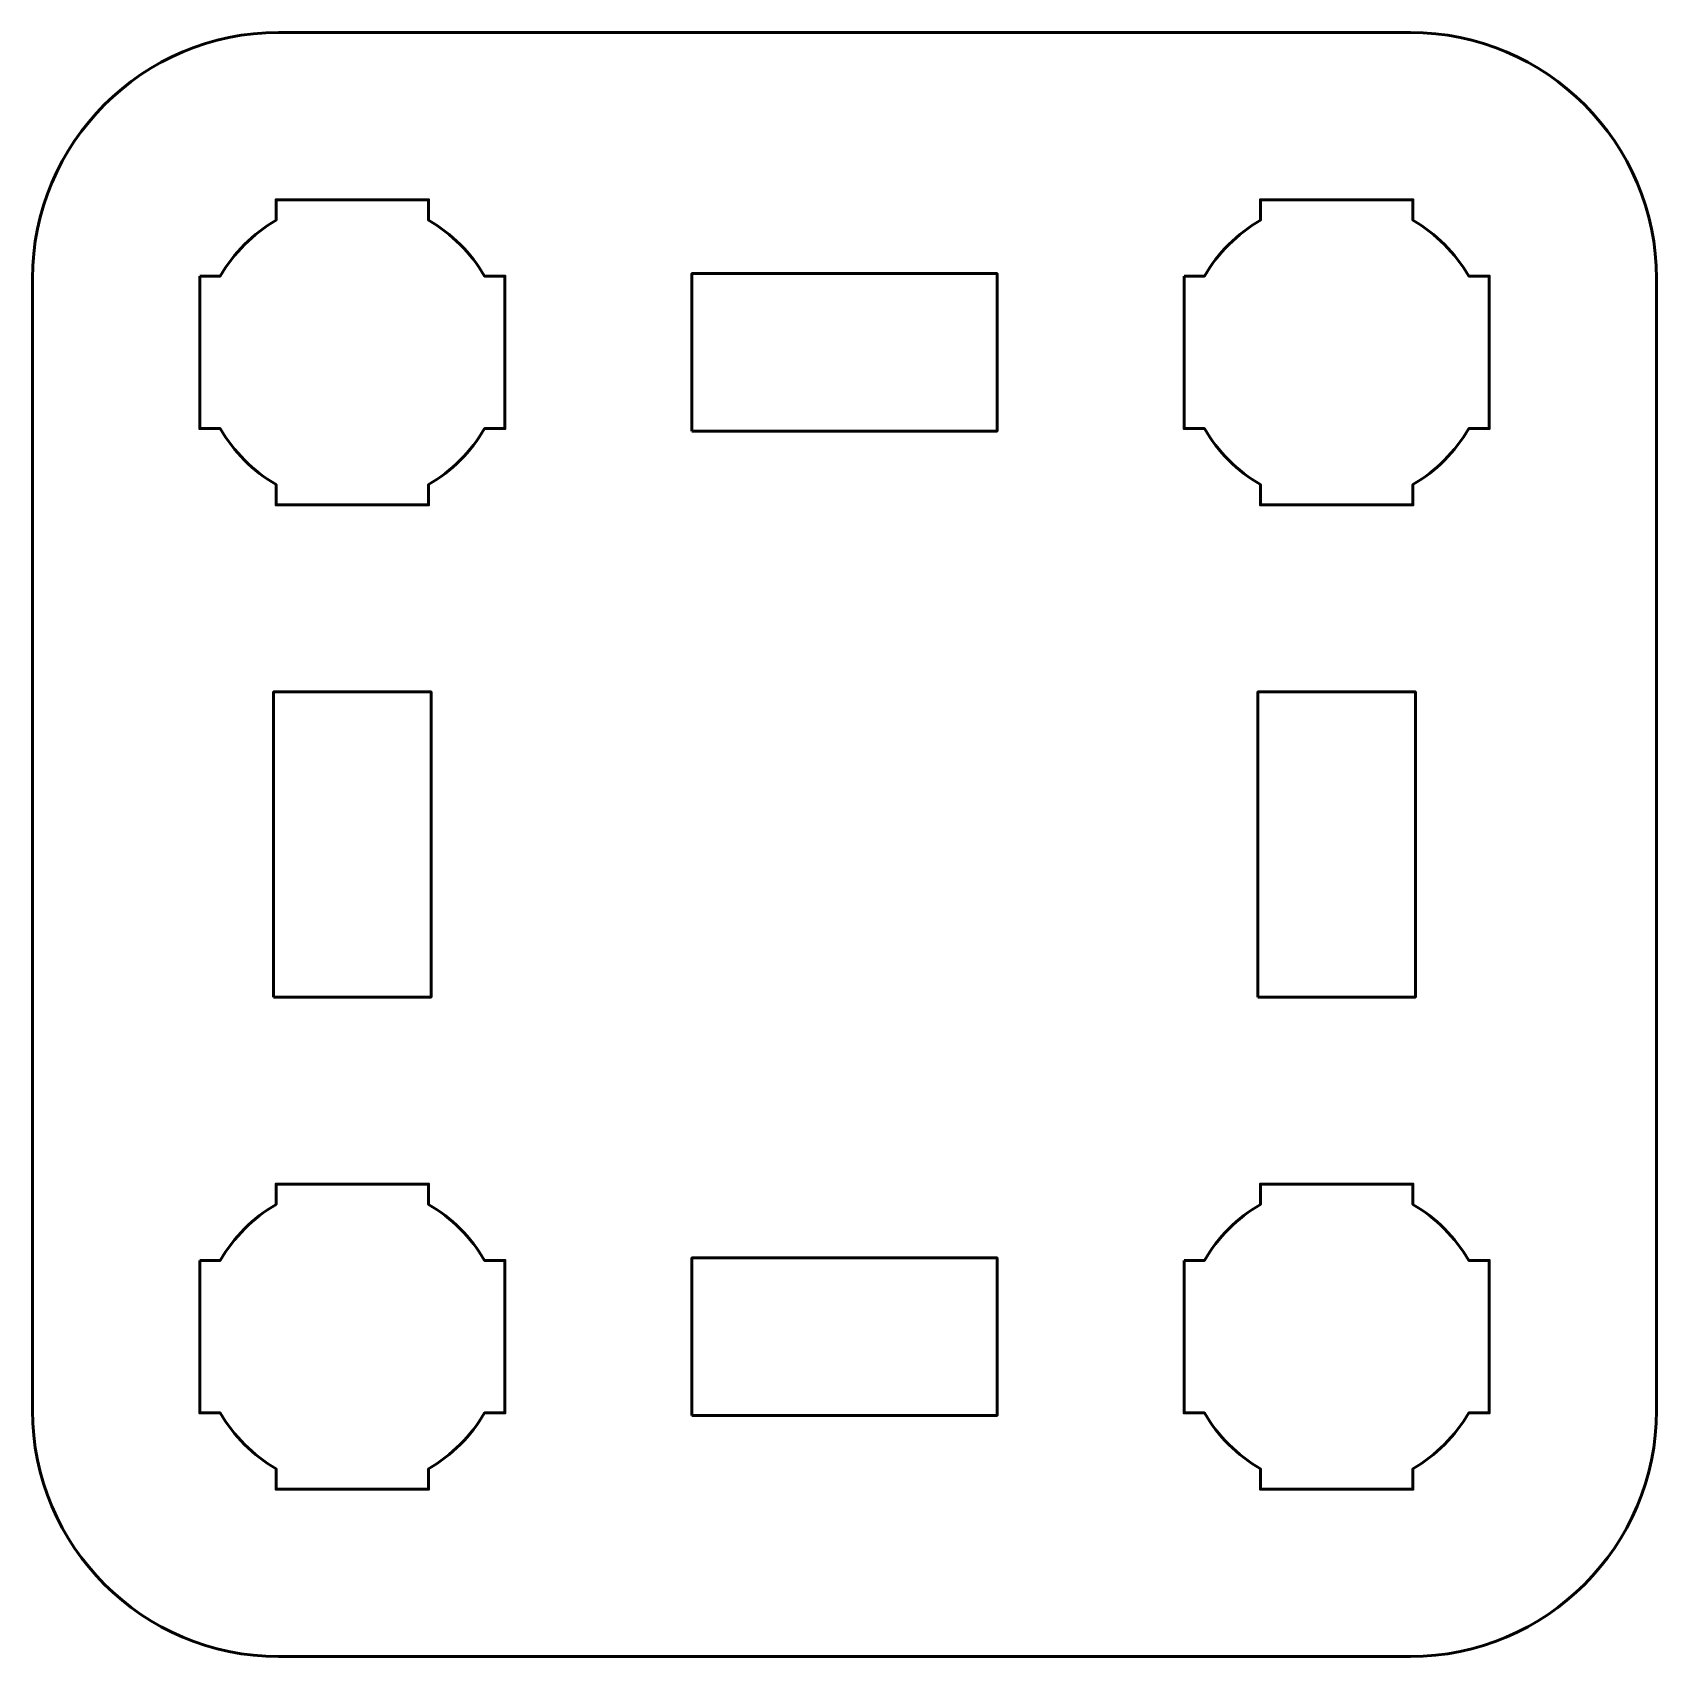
# Model space of a CAD drawing. Header units: centimetres. Extents: x -12.15 to -8.85, y -16.5 to -13.2.
import ezdxf

# ---------------------------------------------------------------- set-up
doc = ezdxf.new("R2010")
doc.units = ezdxf.units.CM
doc.header["$MEASUREMENT"] = 0
doc.layers.add('Layer 1', color=7, linetype='Continuous')

msp = doc.modelspace()

# ---------------------------------------------------------------- linework, layer by layer
at = {"layer": 'Layer 1', "color": 250, "lineweight": 53}
for points in [[(-10.81, -14.01), (-10.19, -14.01), (-10.19, -13.69), (-10.81, -13.69), (-10.81, -14.01)], [(-11.66, -15.16), (-11.34, -15.16), (-11.34, -14.54), (-11.66, -14.54), (-11.66, -15.16)], [(-9.66, -15.16), (-9.34, -15.16), (-9.34, -14.54), (-9.66, -14.54), (-9.66, -15.16)], [(-10.81, -16.01), (-10.19, -16.01), (-10.19, -15.69), (-10.81, -15.69), (-10.81, -16.01)]]:
    msp.add_lwpolyline(points, close=True, dxfattribs=at)
msp.add_open_spline([(-12.15, -16), (-12.15, -16), (-12.15, -13.7), (-12.15, -13.7), (-12.15, -13.7), (-12.15, -13.42391), (-11.92609, -13.2), (-11.65, -13.2), (-11.65, -13.2), (-11.65, -13.2), (-9.35, -13.2), (-9.35, -13.2), (-9.35, -13.2), (-9.07391, -13.2), (-8.85, -13.42391), (-8.85, -13.7), (-8.85, -13.7), (-8.85, -13.7), (-8.85, -16), (-8.85, -16), (-8.85, -16), (-8.85, -16.27609), (-9.07391, -16.5), (-9.35, -16.5), (-9.35, -16.5), (-9.35, -16.5), (-11.65, -16.5), (-11.65, -16.5), (-11.65, -16.5), (-11.92609, -16.5), (-12.15, -16.27609), (-12.15, -16)], degree=3, knots=[0, 0, 0, 0, 0.125, 0.125, 0.125, 0.125, 0.25, 0.25, 0.25, 0.25, 0.375, 0.375, 0.375, 0.375, 0.5, 0.5, 0.5, 0.5, 0.625, 0.625, 0.625, 0.625, 0.75, 0.75, 0.75, 0.75, 0.875, 0.875, 0.875, 0.875, 1, 1, 1, 1], dxfattribs=at)
at = {"layer": 'Layer 1', "lineweight": 53}
for points in [[(-11.81, -13.695), (-11.81, -13.695), (-11.76851, -13.695), (-11.76851, -13.695), (-11.76851, -13.695), (-11.74128, -13.64795), (-11.70205, -13.60872), (-11.655, -13.58149), (-11.655, -13.58149), (-11.655, -13.58149), (-11.655, -13.54), (-11.655, -13.54), (-11.655, -13.54), (-11.655, -13.54), (-11.5, -13.54), (-11.5, -13.54), (-11.5, -13.54), (-11.5, -13.54), (-11.345, -13.54), (-11.345, -13.54), (-11.345, -13.54), (-11.345, -13.54), (-11.345, -13.58149), (-11.345, -13.58149), (-11.345, -13.58149), (-11.29795, -13.60872), (-11.25872, -13.64795), (-11.23149, -13.695), (-11.23149, -13.695), (-11.23149, -13.695), (-11.19, -13.695), (-11.19, -13.695), (-11.19, -13.695), (-11.19, -13.695), (-11.19, -13.85), (-11.19, -13.85), (-11.19, -13.85), (-11.19, -13.85), (-11.19, -14.005), (-11.19, -14.005), (-11.19, -14.005), (-11.19, -14.005), (-11.23149, -14.005), (-11.23149, -14.005), (-11.23149, -14.005), (-11.25872, -14.05205), (-11.29795, -14.09128), (-11.345, -14.11851), (-11.345, -14.11851), (-11.345, -14.11851), (-11.345, -14.16), (-11.345, -14.16), (-11.345, -14.16), (-11.345, -14.16), (-11.5, -14.16), (-11.5, -14.16), (-11.5, -14.16), (-11.5, -14.16), (-11.655, -14.16), (-11.655, -14.16), (-11.655, -14.16), (-11.655, -14.16), (-11.655, -14.11851), (-11.655, -14.11851), (-11.655, -14.11851), (-11.70205, -14.09128), (-11.74128, -14.05205), (-11.76851, -14.005), (-11.76851, -14.005), (-11.76851, -14.005), (-11.81, -14.005), (-11.81, -14.005), (-11.81, -14.005), (-11.81, -14.005), (-11.81, -13.85), (-11.81, -13.85), (-11.81, -13.85), (-11.81, -13.85), (-11.81, -13.695), (-11.81, -13.695)], [(-9.81, -13.695), (-9.81, -13.695), (-9.76851, -13.695), (-9.76851, -13.695), (-9.76851, -13.695), (-9.74128, -13.64795), (-9.70205, -13.60872), (-9.655, -13.58149), (-9.655, -13.58149), (-9.655, -13.58149), (-9.655, -13.54), (-9.655, -13.54), (-9.655, -13.54), (-9.655, -13.54), (-9.5, -13.54), (-9.5, -13.54), (-9.5, -13.54), (-9.5, -13.54), (-9.345, -13.54), (-9.345, -13.54), (-9.345, -13.54), (-9.345, -13.54), (-9.345, -13.58149), (-9.345, -13.58149), (-9.345, -13.58149), (-9.29795, -13.60872), (-9.25872, -13.64795), (-9.23149, -13.695), (-9.23149, -13.695), (-9.23149, -13.695), (-9.19, -13.695), (-9.19, -13.695), (-9.19, -13.695), (-9.19, -13.695), (-9.19, -13.85), (-9.19, -13.85), (-9.19, -13.85), (-9.19, -13.85), (-9.19, -14.005), (-9.19, -14.005), (-9.19, -14.005), (-9.19, -14.005), (-9.23149, -14.005), (-9.23149, -14.005), (-9.23149, -14.005), (-9.25872, -14.05205), (-9.29795, -14.09128), (-9.345, -14.11851), (-9.345, -14.11851), (-9.345, -14.11851), (-9.345, -14.16), (-9.345, -14.16), (-9.345, -14.16), (-9.345, -14.16), (-9.5, -14.16), (-9.5, -14.16), (-9.5, -14.16), (-9.5, -14.16), (-9.655, -14.16), (-9.655, -14.16), (-9.655, -14.16), (-9.655, -14.16), (-9.655, -14.11851), (-9.655, -14.11851), (-9.655, -14.11851), (-9.70205, -14.09128), (-9.74128, -14.05205), (-9.76851, -14.005), (-9.76851, -14.005), (-9.76851, -14.005), (-9.81, -14.005), (-9.81, -14.005), (-9.81, -14.005), (-9.81, -14.005), (-9.81, -13.85), (-9.81, -13.85), (-9.81, -13.85), (-9.81, -13.85), (-9.81, -13.695), (-9.81, -13.695)], [(-11.81, -15.695), (-11.81, -15.695), (-11.76851, -15.695), (-11.76851, -15.695), (-11.76851, -15.695), (-11.74128, -15.64795), (-11.70205, -15.60872), (-11.655, -15.58149), (-11.655, -15.58149), (-11.655, -15.58149), (-11.655, -15.54), (-11.655, -15.54), (-11.655, -15.54), (-11.655, -15.54), (-11.5, -15.54), (-11.5, -15.54), (-11.5, -15.54), (-11.5, -15.54), (-11.345, -15.54), (-11.345, -15.54), (-11.345, -15.54), (-11.345, -15.54), (-11.345, -15.58149), (-11.345, -15.58149), (-11.345, -15.58149), (-11.29795, -15.60872), (-11.25872, -15.64795), (-11.23149, -15.695), (-11.23149, -15.695), (-11.23149, -15.695), (-11.19, -15.695), (-11.19, -15.695), (-11.19, -15.695), (-11.19, -15.695), (-11.19, -15.85), (-11.19, -15.85), (-11.19, -15.85), (-11.19, -15.85), (-11.19, -16.005), (-11.19, -16.005), (-11.19, -16.005), (-11.19, -16.005), (-11.23149, -16.005), (-11.23149, -16.005), (-11.23149, -16.005), (-11.25872, -16.05205), (-11.29795, -16.09128), (-11.345, -16.11851), (-11.345, -16.11851), (-11.345, -16.11851), (-11.345, -16.16), (-11.345, -16.16), (-11.345, -16.16), (-11.345, -16.16), (-11.5, -16.16), (-11.5, -16.16), (-11.5, -16.16), (-11.5, -16.16), (-11.655, -16.16), (-11.655, -16.16), (-11.655, -16.16), (-11.655, -16.16), (-11.655, -16.11851), (-11.655, -16.11851), (-11.655, -16.11851), (-11.70205, -16.09128), (-11.74128, -16.05205), (-11.76851, -16.005), (-11.76851, -16.005), (-11.76851, -16.005), (-11.81, -16.005), (-11.81, -16.005), (-11.81, -16.005), (-11.81, -16.005), (-11.81, -15.85), (-11.81, -15.85), (-11.81, -15.85), (-11.81, -15.85), (-11.81, -15.695), (-11.81, -15.695)], [(-9.81, -15.695), (-9.81, -15.695), (-9.76851, -15.695), (-9.76851, -15.695), (-9.76851, -15.695), (-9.74128, -15.64795), (-9.70205, -15.60872), (-9.655, -15.58149), (-9.655, -15.58149), (-9.655, -15.58149), (-9.655, -15.54), (-9.655, -15.54), (-9.655, -15.54), (-9.655, -15.54), (-9.5, -15.54), (-9.5, -15.54), (-9.5, -15.54), (-9.5, -15.54), (-9.345, -15.54), (-9.345, -15.54), (-9.345, -15.54), (-9.345, -15.54), (-9.345, -15.58149), (-9.345, -15.58149), (-9.345, -15.58149), (-9.29795, -15.60872), (-9.25872, -15.64795), (-9.23149, -15.695), (-9.23149, -15.695), (-9.23149, -15.695), (-9.19, -15.695), (-9.19, -15.695), (-9.19, -15.695), (-9.19, -15.695), (-9.19, -15.85), (-9.19, -15.85), (-9.19, -15.85), (-9.19, -15.85), (-9.19, -16.005), (-9.19, -16.005), (-9.19, -16.005), (-9.19, -16.005), (-9.23149, -16.005), (-9.23149, -16.005), (-9.23149, -16.005), (-9.25872, -16.05205), (-9.29795, -16.09128), (-9.345, -16.11851), (-9.345, -16.11851), (-9.345, -16.11851), (-9.345, -16.16), (-9.345, -16.16), (-9.345, -16.16), (-9.345, -16.16), (-9.5, -16.16), (-9.5, -16.16), (-9.5, -16.16), (-9.5, -16.16), (-9.655, -16.16), (-9.655, -16.16), (-9.655, -16.16), (-9.655, -16.16), (-9.655, -16.11851), (-9.655, -16.11851), (-9.655, -16.11851), (-9.70205, -16.09128), (-9.74128, -16.05205), (-9.76851, -16.005), (-9.76851, -16.005), (-9.76851, -16.005), (-9.81, -16.005), (-9.81, -16.005), (-9.81, -16.005), (-9.81, -16.005), (-9.81, -15.85), (-9.81, -15.85), (-9.81, -15.85), (-9.81, -15.85), (-9.81, -15.695), (-9.81, -15.695)]]:
    msp.add_open_spline(points, degree=3, knots=[0, 0, 0, 0, 0.05, 0.05, 0.05, 0.05, 0.1, 0.1, 0.1, 0.1, 0.15, 0.15, 0.15, 0.15, 0.2, 0.2, 0.2, 0.2, 0.25, 0.25, 0.25, 0.25, 0.3, 0.3, 0.3, 0.3, 0.35, 0.35, 0.35, 0.35, 0.4, 0.4, 0.4, 0.4, 0.45, 0.45, 0.45, 0.45, 0.5, 0.5, 0.5, 0.5, 0.55, 0.55, 0.55, 0.55, 0.6, 0.6, 0.6, 0.6, 0.65, 0.65, 0.65, 0.65, 0.7, 0.7, 0.7, 0.7, 0.75, 0.75, 0.75, 0.75, 0.8, 0.8, 0.8, 0.8, 0.85, 0.85, 0.85, 0.85, 0.9, 0.9, 0.9, 0.9, 0.95, 0.95, 0.95, 0.95, 1, 1, 1, 1], dxfattribs=at)

doc.saveas('drawing.dxf')
